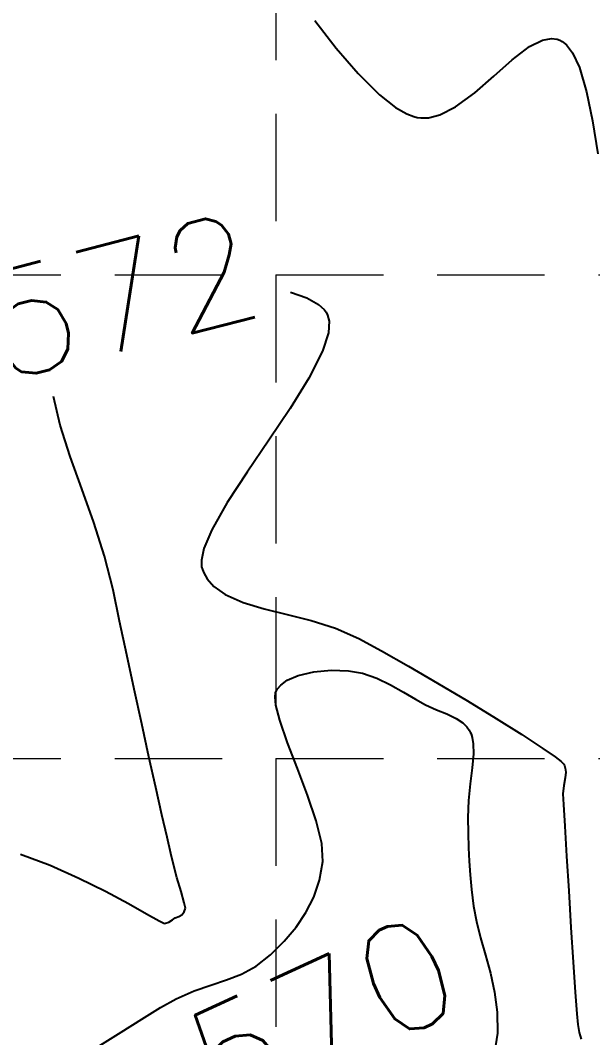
# Model space of a CAD drawing. Header units: inches. Extents: x 2547543 to 2548696, y 7125653 to 7126375.
# Drawn here: x 2548452.07 to 2548473.37, y 7125913.98 to 7125951.86 of the extents above; entities that cross this region are included whole.
import ezdxf

# ---------------------------------------------------------------- set-up
doc = ezdxf.new("R2010")
doc.units = ezdxf.units.IN
doc.header["$MEASUREMENT"] = 0
doc.linetypes.add('HIDDEN', pattern=[0.375, 0.25, -0.125])
for name, color, linetype in [('CONT-MJR', 6, 'Continuous'), ('CONT-MNR', 14, 'Continuous'), ('GRID', 254, 'HIDDEN')]:
    doc.layers.add(name, color=color, linetype=linetype)
doc.styles.add('L80', font='simplex', dxfattribs={"height": 3.2})

msp = doc.modelspace()

# ---------------------------------------------------------------- linework, layer by layer
at = {"layer": 'CONT-MNR', "color": 35}
for points, elevation in [([(2548463.028287844, 7125951.855477028), (2548463.829164425, 7125950.818848064)], 573), ([(2548471.841709761, 7125951.184017796), (2548472.052614303, 7125951.156653468)], 573), ([(2548472.052614303, 7125951.156653468), (2548472.153719828, 7125951.119690936)], 573), ([(2548472.153719828, 7125951.119690936), (2548472.240507235, 7125951.072763293)], 573), ([(2548472.403928618, 7125950.939237921), (2548472.625418748, 7125950.645910149)], 573), ([(2548469.692338128, 7125949.777286643), (2548470.376288547, 7125950.382788439)], 573), ([(2548468.264769891, 7125948.630562572), (2548468.984190654, 7125949.1596513)], 573), ([(2548466.843803557, 7125948.24074561), (2548466.982656486, 7125948.222711409)], 573), ([(2548466.982656486, 7125948.222711409), (2548467.263248545, 7125948.230291694)], 573), ([(2548462.120709815, 7125941.729655754), (2548462.728966351, 7125941.525866707)], 572), ([(2548462.728966351, 7125941.525866707), (2548463.162543503, 7125941.278815236)], 572), ([(2548463.162543503, 7125941.278815236), (2548463.37355042, 7125941.087876445)], 572), ([(2548463.37355042, 7125941.087876445), (2548463.453304881, 7125940.984535065)], 572), ([(2548463.568204601, 7125940.649276079), (2548463.542977162, 7125940.223842677)], 572), ([(2548463.542977162, 7125940.223842677), (2548463.323246661, 7125939.537404465)], 572), ([(2548463.323246661, 7125939.537404465), (2548462.810990103, 7125938.528445183)], 572), ([(2548454.362201685, 7125934.407391837), (2548453.930519088, 7125935.620753571)], 572), ([(2548459.773051795, 7125933.907334306), (2548459.193325824, 7125932.888028033)], 572), ([(2548458.818805268, 7125931.512823919), (2548458.84736548, 7125931.407787056)], 572), ([(2548458.897618879, 7125931.286962375), (2548459.023412343, 7125931.065724298)], 572), ([(2548459.271008195, 7125930.780152328), (2548459.699022396, 7125930.472508045)], 572), ([(2548461.144487692, 7125929.943561254), (2548462.000085814, 7125929.732648522)], 572), ([(2548462.000085814, 7125929.732648522), (2548462.896360832, 7125929.504742139)], 572), ([(2548456.029225719, 7125928.235949565), (2548455.763861084, 7125929.485599464)], 572), ([(2548462.896360832, 7125929.504742139), (2548463.797387678, 7125929.220316539)], 572), ([(2548465.514521355, 7125928.380109613), (2548466.515171961, 7125927.812568735)], 572), ([(2548464.281102696, 7125927.640183698), (2548464.80996403, 7125927.545903345)], 571), ([(2548465.853448206, 7125927.113777813), (2548466.337885793, 7125926.844558374)], 571), ([(2548456.587583767, 7125925.664759793), (2548456.307172955, 7125926.947970565)], 572), ([(2548461.549821279, 7125926.666698347), (2548461.569918735, 7125926.820176135)], 571), ([(2548461.583310723, 7125926.352720595), (2548461.549821279, 7125926.666698347)], 571), ([(2548461.594150506, 7125926.878412807), (2548461.644937892, 7125926.958657634)], 571), ([(2548461.726366974, 7125925.802229689), (2548461.583310723, 7125926.352720595)], 571), ([(2548467.156688833, 7125926.371370495), (2548467.563161382, 7125926.183606058)], 571), ([(2548468.713894773, 7125926.512961449), (2548469.780621976, 7125925.86033878)], 572), ([(2548468.778762006, 7125925.42019472), (2548468.818838261, 7125925.351485837)], 571), ([(2548470.738029708, 7125925.258799253), (2548471.520445467, 7125924.748064738)], 572), ([(2548468.930391659, 7125924.915271372), (2548468.932766008, 7125924.546622231)], 571), ([(2548471.520445467, 7125924.748064738), (2548471.976251934, 7125924.431549829)], 572), ([(2548468.932766008, 7125924.546622231), (2548468.885044617, 7125924.017392766)], 571), ([(2548471.976251934, 7125924.431549829), (2548472.196800574, 7125924.261219275)], 572), ([(2548472.196800574, 7125924.261219275), (2548472.27818744, 7125924.184363446)], 572), ([(2548472.27818744, 7125924.184363446), (2548472.297611063, 7125924.157898219)], 572), ([(2548472.321837826, 7125924.107731326), (2548472.354110327, 7125924.00742533)], 572), ([(2548472.354110327, 7125924.00742533), (2548472.369150879, 7125923.855664096)], 572), ([(2548472.346753846, 7125923.64704415), (2548472.29303872, 7125923.367959538)], 572), ([(2548468.748590081, 7125922.811735166), (2548468.727200449, 7125922.177865692)], 571), ([(2548472.331847772, 7125921.846500173), (2548472.399289839, 7125920.731649287)], 572), ([(2548468.739034543, 7125921.584257178), (2548468.755008953, 7125921.0497311)], 571), ([(2548463.331420196, 7125920.539479682), (2548463.291904735, 7125921.203151688)], 571), ([(2548453.183806337, 7125920.393765043), (2548454.253516025, 7125919.919581959)], 572), ([(2548457.899394638, 7125919.941236617), (2548457.755118318, 7125920.479078231)], 572), ([(2548454.253516025, 7125919.919581959), (2548455.237661236, 7125919.429389149)], 572), ([(2548462.988943888, 7125919.212402213), (2548463.200809436, 7125919.844419752)], 571), ([(2548458.173087732, 7125918.996147798), (2548458.052895648, 7125919.413047699)], 572), ([(2548472.479715595, 7125919.437122242), (2548472.565641796, 7125918.082746906)], 572), ([(2548462.698787874, 7125918.630912634), (2548462.988943888, 7125919.212402213)], 571), ([(2548456.092100596, 7125918.968997155), (2548456.772692727, 7125918.584216522)], 572), ([(2548458.082033363, 7125918.550031274), (2548458.168834969, 7125918.660634354)], 572), ([(2548458.168834969, 7125918.660634354), (2548458.21743727, 7125918.792173235)], 572), ([(2548458.21743727, 7125918.792173235), (2548458.173087732, 7125918.996147798)], 572), ([(2548456.772692727, 7125918.584216522), (2548457.235296256, 7125918.32085779)], 572), ([(2548457.235296256, 7125918.32085779), (2548457.435769807, 7125918.224731504)], 572), ([(2548457.435769807, 7125918.224731504), (2548457.595174475, 7125918.274411015)], 572), ([(2548457.595174475, 7125918.274411015), (2548457.734306324, 7125918.365432462)], 572), ([(2548457.836795063, 7125918.435611273), (2548457.965956164, 7125918.486108601)], 572), ([(2548457.965956164, 7125918.486108601), (2548458.082033363, 7125918.550031274)], 572), ([(2548461.895461725, 7125917.56945961), (2548462.333305711, 7125918.087436575)], 571), ([(2548472.565641796, 7125918.082746906), (2548472.649585199, 7125916.788351152)], 572), ([(2548469.201368468, 7125917.693283705), (2548469.384378303, 7125917.05324499)], 571), ([(2548460.848385209, 7125916.6416194), (2548461.388220232, 7125917.0644673)], 571), ([(2548469.384378303, 7125917.05324499), (2548469.565953672, 7125916.379215852)], 571), ([(2548472.649585199, 7125916.788351152), (2548472.72406256, 7125915.673762852)], 572), ([(2548459.744022685, 7125916.124897313), (2548460.303807712, 7125916.345092475)], 571), ([(2548457.868771872, 7125915.422410248), (2548458.536969821, 7125915.713545415)], 571), ([(2548469.834684112, 7125914.139577584), (2548469.722181681, 7125913.4374256)], 571)]:
    msp.add_lwpolyline(points, dxfattribs=dict(at, elevation=elevation))
at = {"layer": 'CONT-MNR', "color": 35, "extrusion": (0.6059385776105263, -0.795511433081469, 0), "elevation": -4124558.486188631}
msp.add_lwpolyline([(6345225.560276987, 573.0000000000009), (6345226.373376047, 573.0000000000009)], dxfattribs=at)
at = {"layer": 'CONT-MNR', "color": 35, "extrusion": (0.4534764079249718, -0.8912682802924519, 0), "elevation": -5195462.496969961}
msp.add_lwpolyline([(5502821.99221056, 573), (5502822.533071185, 573)], dxfattribs=at)
at = {"layer": 'CONT-MNR', "color": 35, "extrusion": (0.1847752652777342, -0.9827808002507696, 0), "elevation": -6532353.446572174}
msp.add_lwpolyline([(3821288.373958974, 573.0000000000009), (3821288.716395146, 573.0000000000009)], dxfattribs=at)
at = {"layer": 'CONT-MNR', "color": 35, "extrusion": (-0.6327181189896622, -0.7743821936887391, 0), "elevation": -7130674.18615617}
msp.add_lwpolyline([(-2535226.834612308, 573), (-2535226.623577777, 573)], dxfattribs=at)
at = {"layer": 'CONT-MNR', "color": 35, "extrusion": (0.7582499660970269, 0.6519639475568091, 0), "elevation": 6578235.638015286}
msp.add_lwpolyline([(3741745.428532846, 573.0000000000009), (3741744.182560837, 573.0000000000009)], dxfattribs=at)
at = {"layer": 'CONT-MNR', "color": 35, "extrusion": (0.9058537413362693, 0.4235906034216099, 0), "elevation": 5327029.19648233}
msp.add_lwpolyline([(5375559.995970732, 573.0000000000009), (5375559.391459853, 573.0000000000009)], dxfattribs=at)
at = {"layer": 'CONT-MNR', "color": 35, "extrusion": (0.9585029567340497, 0.2850825879145977, 0), "elevation": 4474203.087435821}
msp.add_lwpolyline([(6103718.994487469, 573), (6103718.056363633, 573)], dxfattribs=at)
at = {"layer": 'CONT-MNR', "color": 35, "extrusion": (-0.7046318721011476, -0.7095730581266682, 0), "elevation": -6852111.455534238}
msp.add_lwpolyline([(-3212849.551086802, 573), (-3212848.4328903, 573)], dxfattribs=at)
at = {"layer": 'CONT-MNR', "color": 35, "extrusion": (0.6573020760542647, -0.7536272160788474, 0), "elevation": -3695195.273038993}
msp.add_lwpolyline([(6604496.762314834, 573.0000000000009), (6604497.701967037, 573.0000000000009)], dxfattribs=at)
at = {"layer": 'CONT-MNR', "color": 35, "extrusion": (0.6192072935327246, 0.7852275642359215, 0), "elevation": 7173520.028432792}
msp.add_lwpolyline([(2411314.3414874, 573), (2411313.57640032, 573)], dxfattribs=at)
at = {"layer": 'CONT-MNR', "color": 35, "extrusion": (0.9797957319285744, 0.200000809234736, 0), "elevation": 3922178.720641968}
msp.add_lwpolyline([(6472277.919136587, 573), (6472276.806633767, 573)], dxfattribs=at)
at = {"layer": 'CONT-MNR', "color": 35, "extrusion": (-0.4989646311707052, -0.8666223496083414, 0), "elevation": -7447100.745243966}
msp.add_lwpolyline([(-1347038.697382414, 573.0000000000009), (-1347038.212100206, 573.0000000000009)], dxfattribs=at)
at = {"layer": 'CONT-MNR', "color": 35, "extrusion": (-0.4526346656275268, 0.8916960577866524, 0), "elevation": 5200655.22097636}
msp.add_lwpolyline([(-5497909.835959973, 573.0000000000005), (-5497910.480763325, 573.0000000000005)], dxfattribs=at)
at = {"layer": 'CONT-MNR', "color": 35, "extrusion": (-0.3552564518924648, -0.9347688769898027, 0), "elevation": -7566473.906597906}
msp.add_lwpolyline([(-149312.007033343, 573), (-149311.7262843633, 573)], dxfattribs=at)
at = {"layer": 'CONT-MNR', "color": 35, "extrusion": (-0.2317341805962875, -0.9727791473625281, 0), "elevation": -7522540.729607644}
msp.add_lwpolyline([(827769.4982463783, 573), (827769.6268561571, 573)], dxfattribs=at)
at = {"layer": 'CONT-MNR', "color": 35, "extrusion": (0.2463239017814213, -0.9691875646185194, 0), "elevation": -6278632.011068453}
msp.add_lwpolyline([(4225234.152355745, 573), (4225234.592469458, 573)], dxfattribs=at)
at = {"layer": 'CONT-MNR', "color": 35, "extrusion": (0.9880207457686199, 0.1543211130429671, 0), "elevation": 3617628.804691332}
msp.add_lwpolyline([(6647301.31781414, 573), (6647300.073176907, 573)], dxfattribs=at)
at = {"layer": 'CONT-MNR', "color": 35, "extrusion": (0.8781595201635489, 0.4783679098205956, 0), "elevation": 5646778.93758551}
msp.add_lwpolyline([(5038609.780281447, 572), (5038609.66528999, 572)], dxfattribs=at)
at = {"layer": 'CONT-MNR', "color": 35, "extrusion": (0.9688425284589672, 0.2476775222930725, 0), "elevation": 4233995.211125095}
msp.add_lwpolyline([(6272717.4558785, 572.0000000000009), (6272717.214066091, 572.0000000000009)], dxfattribs=at)
at = {"layer": 'CONT-MNR', "color": 35, "extrusion": (0.8500044806318937, -0.5267754577670686, 0), "elevation": -1587564.722276364}
msp.add_lwpolyline([(7399547.341747512, 572), (7399546.01946668, 572)], dxfattribs=at)
at = {"layer": 'CONT-MNR', "color": 35, "extrusion": (0.9718737284599632, 0.235502560345593, 0), "elevation": 4154951.41836085}
msp.add_lwpolyline([(6325343.408753269, 572), (6325344.50453369, 572)], dxfattribs=at)
at = {"layer": 'CONT-MNR', "color": 35, "extrusion": (0.8297366922667562, -0.5581550156598276, 0), "elevation": -1862825.178393208}
msp.add_lwpolyline([(7335088.642706774, 572), (7335087.217589602, 572)], dxfattribs=at)
at = {"layer": 'CONT-MNR', "color": 35, "extrusion": (0.9521888087951458, 0.3055101837996266, 0), "elevation": 4603655.21361101}
msp.add_lwpolyline([(6006657.521558476, 572.0000000000009), (6006658.738582497, 572.0000000000009)], dxfattribs=at)
at = {"layer": 'CONT-MNR', "color": 35, "extrusion": (0.8258090750380824, -0.5639497952697092, 0), "elevation": -1914127.788897085}
msp.add_lwpolyline([(7321867.039401498, 572.0000000000009), (7321865.605000444, 572.0000000000009)], dxfattribs=at)
at = {"layer": 'CONT-MNR', "color": 35, "extrusion": (0.8376205851562007, -0.546252464820603, 0), "elevation": -1757916.594679392}
msp.add_lwpolyline([(7360932.711013419, 572.0000000000009), (7360931.361771474, 572.0000000000009)], dxfattribs=at)
at = {"layer": 'CONT-MNR', "color": 35, "extrusion": (0.9424964472664108, 0.334216167906632, 0), "elevation": 4783511.672788195}
msp.add_lwpolyline([(5864431.888827529, 572.0000000000009), (5864433.211400297, 572.0000000000009)], dxfattribs=at)
at = {"layer": 'CONT-MNR', "color": 35, "extrusion": (0.9523843172119987, 0.3049001678068332, 0), "elevation": 4599806.60519932}
msp.add_lwpolyline([(6009601.36923544, 572), (6009602.690458226, 572)], dxfattribs=at)
at = {"layer": 'CONT-MNR', "color": 35, "extrusion": (0.9219325567116131, -0.3873504367819771, 0), "elevation": -410725.7168786223}
msp.add_lwpolyline([(7556776.308070856, 572.0000000000009), (7556775.551295606, 572.0000000000009)], dxfattribs=at)
at = {"layer": 'CONT-MNR', "color": 35, "extrusion": (0.9697858759267648, 0.243957690702625, 0), "elevation": 4209881.756299164}
msp.add_lwpolyline([(6288911.577101221, 572), (6288912.864743097, 572)], dxfattribs=at)
at = {"layer": 'CONT-MNR', "color": 35, "extrusion": (0.9785909969259634, -0.2058146271173383, 0), "elevation": 1027277.859143729}
msp.add_lwpolyline([(7497883.204430273, 572.0000000000005), (7497882.759285316, 572.0000000000005)], dxfattribs=at)
at = {"layer": 'CONT-MNR', "color": 35, "extrusion": (0.9991062199377919, 0.04227009914368091, 0), "elevation": 2847394.88866181}
msp.add_lwpolyline([(7011839.132488534, 572), (7011838.890378609, 572)], dxfattribs=at)
at = {"layer": 'CONT-MNR', "color": 35, "extrusion": (0.9233215037289955, 0.3840278645510335, 0), "elevation": 5089603.076610563}
msp.add_lwpolyline([(5600846.493857672, 572.0000000000009), (5600846.36299894, 572.0000000000009)], dxfattribs=at)
at = {"layer": 'CONT-MNR', "color": 35, "extrusion": (0.755557933052198, 0.6550818344313102, 0), "elevation": 6593576.426763389}
msp.add_lwpolyline([(3714604.535061114, 572.0000000000009), (3714604.157099402, 572.0000000000009)], dxfattribs=at)
at = {"layer": 'CONT-MNR', "color": 35, "extrusion": (0.9791002156118106, 0.2033783857466322, 0), "elevation": 3944453.623599099}
msp.add_lwpolyline([(6458698.276384227, 572.0000000000005), (6458699.469544489, 572.0000000000005)], dxfattribs=at)
at = {"layer": 'CONT-MNR', "color": 35, "extrusion": (-0.4053292306267698, -0.9141707798871669, 0), "elevation": -7547282.626562485}
msp.add_lwpolyline([(-558620.5253552217, 572.0000000000009), (-558619.7963129594, 572.0000000000009)], dxfattribs=at)
at = {"layer": 'CONT-MNR', "color": 35, "extrusion": (-0.2870611022220215, -0.9579122734316948, 0), "elevation": -7557579.81765838}
msp.add_lwpolyline([(395624.091490079, 572), (395624.9047129424, 572)], dxfattribs=at)
at = {"layer": 'CONT-MNR', "color": 35, "extrusion": (-0.4007387659924784, -0.916192360495778, 0), "elevation": -7549990.150429294}
msp.add_lwpolyline([(-520753.0201327419, 572), (-520752.0707102804, 572)], dxfattribs=at)
at = {"layer": 'CONT-MNR', "color": 35, "extrusion": (-0.4769191853742895, -0.8789471489355455, 0), "elevation": -7478726.530356231}
msp.add_lwpolyline([(-1158526.423899882, 572.0000000000005), (-1158525.459928304, 572.0000000000005)], dxfattribs=at)
at = {"layer": 'CONT-MNR', "color": 35, "extrusion": (0.9774979130267849, 0.2109450877083424, 0), "elevation": 3994290.006744403}
msp.add_lwpolyline([(6427994.380785078, 572.0000000000009), (6427995.698413467, 572.0000000000009)], dxfattribs=at)
at = {"layer": 'CONT-MNR', "color": 35, "extrusion": (-0.5043169019561519, -0.8635186520286341, 0), "elevation": -7438606.316833224}
msp.add_lwpolyline([(-1393077.46807644, 572), (-1393076.207711494, 572)], dxfattribs=at)
at = {"layer": 'CONT-MNR', "color": 35, "extrusion": (0.4123859356790031, -0.9110092425733962, 0), "elevation": -5440835.729230006}
msp.add_lwpolyline([(5260304.635416308, 571), (5260305.07226784, 571)], dxfattribs=at)
at = {"layer": 'CONT-MNR', "color": 35, "extrusion": (0.2261106347317163, -0.9741016275837036, 0), "elevation": -6365143.090186956}
msp.add_lwpolyline([(4093709.360376942, 571), (4093709.964469592, 571)], dxfattribs=at)
at = {"layer": 'CONT-MNR', "color": 35, "extrusion": (0.08207648244536718, -0.9966260336903685, 0), "elevation": -6892716.084503671}
msp.add_lwpolyline([(3124735.638446374, 571.0000000000009), (3124736.282500203, 571.0000000000009)], dxfattribs=at)
at = {"layer": 'CONT-MNR', "color": 35, "extrusion": (-0.0234407699181752, -0.9997252274028315, 0), "elevation": -7183707.595396788}
msp.add_lwpolyline([(2380726.158252405, 571), (2380726.802686275, 571)], dxfattribs=at)
at = {"layer": 'CONT-MNR', "color": 35, "extrusion": (-0.3330559292886222, -0.9429070728156048, 0), "elevation": -7567868.798945731}
msp.add_lwpolyline([(29633.07329252968, 571), (29633.63447831525, 571)], dxfattribs=at)
at = {"layer": 'CONT-MNR', "color": 35, "extrusion": (0.4303575034859907, 0.9026585285662047, 0), "elevation": 7529030.28560197}
msp.add_lwpolyline([(766302.3351374338, 571.0000000000009), (766301.7653337773, 571.0000000000009)], dxfattribs=at)
at = {"layer": 'CONT-MNR', "color": 35, "extrusion": (0.7587023208000931, -0.6514374785139037, 0), "elevation": -2708572.125537777}
msp.add_lwpolyline([(7066620.749453235, 571), (7066620.940927504, 571)], dxfattribs=at)
at = {"layer": 'CONT-MNR', "color": 35, "extrusion": (-0.6055347743485028, 0.7958188468833269, 0), "elevation": 4127764.868190143}
msp.add_lwpolyline([(-6343110.567768038, 571.0000000000005), (-6343110.867924614, 571.0000000000005)], dxfattribs=at)
at = {"layer": 'CONT-MNR', "color": 35, "extrusion": (-0.5132217860192577, -0.858256021450012, 0), "elevation": -7423799.003118729}
msp.add_lwpolyline([(-1469943.406603244, 572.0000000000009), (-1469942.112846901, 572.0000000000009)], dxfattribs=at)
at = {"layer": 'CONT-MNR', "color": 35, "extrusion": (0.9232654221695166, -0.3841626741709094, 0), "elevation": -384608.6559512587}
msp.add_lwpolyline([(7558145.645700776, 571), (7558145.708777623, 571)], dxfattribs=at)
at = {"layer": 'CONT-MNR', "color": 35, "extrusion": (-0.5076172297596259, -0.8615826994845958, 0), "elevation": -7433220.709637597}
msp.add_lwpolyline([(-1421528.737363211, 571), (-1421528.227319987, 571)], dxfattribs=at)
at = {"layer": 'CONT-MNR', "color": 35, "extrusion": (0.4918155541051569, 0.8706994089467602, 0), "elevation": 7457915.666536137}
msp.add_lwpolyline([(1285693.015493063, 571.0000000000009), (1285692.579798932, 571.0000000000009)], dxfattribs=at)
at = {"layer": 'CONT-MNR', "color": 35, "extrusion": (-0.3774080632288725, -0.9260470580968504, 0), "elevation": -7560755.185758049}
msp.add_lwpolyline([(-329381.1101458254, 571), (-329380.695846261, 571)], dxfattribs=at)
at = {"layer": 'CONT-MNR', "color": 35, "extrusion": (-0.4286579437718802, -0.9034668600680733, 0), "elevation": -7530459.042766741}
msp.add_lwpolyline([(-752128.464410169, 571), (-752128.0807330497, 571)], dxfattribs=at)
at = {"layer": 'CONT-MNR', "color": 35, "extrusion": (-0.562327968889436, -0.8269142974968334, 0), "elevation": -7325604.978076612}
msp.add_lwpolyline([(-1899742.548292725, 571), (-1899742.256717905, 571)], dxfattribs=at)
at = {"layer": 'CONT-MNR', "color": 35, "extrusion": (-0.5320069528091104, -0.8467399849793117, 0), "elevation": -7389609.998261747}
msp.add_lwpolyline([(-1633150.839138391, 572), (-1633149.708439772, 572)], dxfattribs=at)
at = {"layer": 'CONT-MNR', "color": 35, "extrusion": (0.9764817307009953, 0.2156001614266297, 0), "elevation": 4024872.022896526}
msp.add_lwpolyline([(6408887.309201329, 572.0000000000005), (6408888.574299465, 572.0000000000005)], dxfattribs=at)
at = {"layer": 'CONT-MNR', "color": 35, "extrusion": (0.945014087814538, 0.3270296222547076, 0), "elevation": 4738721.056991197}
msp.add_lwpolyline([(5900676.899289037, 571), (5900677.7961238, 571)], dxfattribs=at)
at = {"layer": 'CONT-MNR', "color": 35, "extrusion": (0.7075672170126532, 0.7066460453501235, 0), "elevation": 6838720.003178823}
msp.add_lwpolyline([(3241206.203699837, 571), (3241205.984443056, 571)], dxfattribs=at)
at = {"layer": 'CONT-MNR', "color": 35, "extrusion": (0.8104553028317403, 0.585800479781224, 0), "elevation": 6239790.565884085}
msp.add_lwpolyline([(4282349.963439658, 571), (4282349.811074055, 571)], dxfattribs=at)
at = {"layer": 'CONT-MNR', "color": 35, "extrusion": (0.9015349236512511, 0.4327063455013492, 0), "elevation": 5380966.759175802}
msp.add_lwpolyline([(5321531.938472655, 571), (5321531.870038576, 571)], dxfattribs=at)
at = {"layer": 'CONT-MNR', "color": 35, "extrusion": (0.9497405379328447, 0.313038193527612, 0), "elevation": 4651070.954960745}
msp.add_lwpolyline([(5970012.033414315, 571.0000000000005), (5970011.889048396, 571.0000000000005)], dxfattribs=at)
at = {"layer": 'CONT-MNR', "color": 35, "extrusion": (0.988230458141562, 0.1529724210481041, 0), "elevation": 3608544.605136556}
msp.add_lwpolyline([(6652210.821689167, 571.0000000000005), (6652210.581453115, 571.0000000000005)], dxfattribs=at)
at = {"layer": 'CONT-MNR', "color": 35, "extrusion": (0.9346666404774284, 0.3555253453393131, 0), "elevation": 4915409.364683205}
msp.add_lwpolyline([(5754320.474637189, 571.0000000000009), (5754321.498088176, 571.0000000000009)], dxfattribs=at)
at = {"layer": 'CONT-MNR', "color": 35, "extrusion": (0.9760652238821306, 0.2174779959626404, 0), "elevation": 4037191.880231168}
msp.add_lwpolyline([(6401132.560335349, 572), (6401133.732779884, 572)], dxfattribs=at)
at = {"layer": 'CONT-MNR', "color": 35, "extrusion": (0.9358646787848216, 0.3523596216977518, 0), "elevation": 4895903.814174786}
msp.add_lwpolyline([(5770924.271414591, 571), (5770925.332179654, 571)], dxfattribs=at)
at = {"layer": 'CONT-MNR', "color": 35, "extrusion": (0.9923938047756912, -0.1231037620985947, 0), "elevation": 1651856.678212109}
msp.add_lwpolyline([(7385448.955503089, 571), (7385448.365627582, 571)], dxfattribs=at)
at = {"layer": 'CONT-MNR', "color": 35, "extrusion": (0.9004935631934018, 0.4348693397415493, 0), "elevation": 5393728.833569019}
msp.add_lwpolyline([(5308596.370579957, 572.0000000000009), (5308596.314869517, 572.0000000000009)], dxfattribs=at)
at = {"layer": 'CONT-MNR', "color": 35, "extrusion": (0.9942864657493106, -0.1067446674440695, 0), "elevation": 1773257.212778175}
msp.add_lwpolyline([(7357245.481182365, 572.0000000000005), (7357245.271363612, 572.0000000000005)], dxfattribs=at)
at = {"layer": 'CONT-MNR', "color": 35, "extrusion": (0.9756583515163215, 0.2192961037420732, 0), "elevation": 4049110.680015654}
msp.add_lwpolyline([(6393598.813834278, 572), (6393599.849362883, 572)], dxfattribs=at)
at = {"layer": 'CONT-MNR', "color": 35, "extrusion": (0.9947453503112431, -0.1023801154236619, 0), "elevation": 1805524.638107944}
msp.add_lwpolyline([(7349391.731829938, 571.0000000000009), (7349391.108284624, 571.0000000000009)], dxfattribs=at)
at = {"layer": 'CONT-MNR', "color": 35, "extrusion": (0.9961776595882185, -0.0873502749700299, 0), "elevation": 1916279.798798107}
msp.add_lwpolyline([(7321295.418649366, 572.0000000000009), (7321295.10736196, 572.0000000000009)], dxfattribs=at)
at = {"layer": 'CONT-MNR', "color": 35, "extrusion": (0.9473786686665252, 0.3201150701789002, 0), "elevation": 4695474.597109472}
msp.add_lwpolyline([(5935145.106407051, 571), (5935146.115467831, 571)], dxfattribs=at)
at = {"layer": 'CONT-MNR', "color": 35, "extrusion": (0.998848024352406, 0.04798566710274516, 0), "elevation": 2887478.659513196}
msp.add_lwpolyline([(6995424.026263149, 572.0000000000009), (6995423.629791473, 572.0000000000009)], dxfattribs=at)
at = {"layer": 'CONT-MNR', "color": 35, "extrusion": (0.998344452138753, 0.05751830042493725, 0), "elevation": 2954124.127500956}
msp.add_lwpolyline([(6967541.561318866, 572.0000000000009), (6967540.744619928, 572.0000000000009)], dxfattribs=at)
at = {"layer": 'CONT-MNR', "color": 35, "extrusion": (0.9752038163077925, 0.2213086456935592, 0), "elevation": 4062293.533946977}
msp.add_lwpolyline([(6385230.099604817, 572), (6385230.953954012, 572)], dxfattribs=at)
at = {"layer": 'CONT-MNR', "color": 35, "extrusion": (0.9998013400224518, 0.01993189627982645, 0), "elevation": 2689995.590207655}
msp.add_lwpolyline([(7073710.727982886, 571), (7073710.134256423, 571)], dxfattribs=at)
at = {"layer": 'CONT-MNR', "color": 35, "extrusion": (0.9701349009144973, 0.2425660199360548, 0), "elevation": 4200859.527802682}
msp.add_lwpolyline([(6294934.26267361, 571), (6294935.135001579, 571)], dxfattribs=at)
at = {"layer": 'CONT-MNR', "color": 35, "extrusion": (0.9745641913110893, 0.2241085384677766, 0), "elevation": 4080615.292760631}
msp.add_lwpolyline([(6373536.145391988, 572.0000000000009), (6373536.774298468, 572.0000000000009)], dxfattribs=at)
at = {"layer": 'CONT-MNR', "color": 35, "extrusion": (0.9988803226140212, 0.04730857316078316, 0), "elevation": 2882732.449494265}
msp.add_lwpolyline([(6997377.896533134, 571.0000000000009), (6997377.389240592, 571.0000000000009)], dxfattribs=at)
at = {"layer": 'CONT-MNR', "color": 35, "extrusion": (-0.3479317146928037, -0.937519878141752, 0), "elevation": -7567379.705266503}
msp.add_lwpolyline([(-90109.3682181919, 572), (-90108.18303501327, 572)], dxfattribs=at)
at = {"layer": 'CONT-MNR', "color": 35, "extrusion": (0.9731409432816159, 0.2302101312040085, 0), "elevation": 4120467.672167121}
msp.add_lwpolyline([(6347844.182586314, 572), (6347844.54179178, 572)], dxfattribs=at)
at = {"layer": 'CONT-MNR', "color": 35, "extrusion": (0.9827985974082812, -0.1846805808208197, 0), "elevation": 1188607.043552089}
msp.add_lwpolyline([(7473995.692465544, 571.0000000000009), (7473996.399690737, 571.0000000000009)], dxfattribs=at)
at = {"layer": 'CONT-MNR', "color": 35, "extrusion": (0.9975324126591923, 0.0702074475702611, 0), "elevation": 3042472.902623696}
msp.add_lwpolyline([(6929415.22349637, 571.0000000000009), (6929414.712030383, 571.0000000000009)], dxfattribs=at)
at = {"layer": 'CONT-MNR', "color": 35, "extrusion": (0.9980756545191227, 0.06200796607069671, 0), "elevation": 2985432.108895709}
msp.add_lwpolyline([(6954182.408224977, 572.0000000000005), (6954181.111202012, 572.0000000000005)], dxfattribs=at)
at = {"layer": 'CONT-MNR', "color": 35, "extrusion": (0.9602703296159372, 0.2790714855718863, 0), "elevation": 4435849.571131259}
msp.add_lwpolyline([(6131607.008844694, 572), (6131607.558886595, 572)], dxfattribs=at)
at = {"layer": 'CONT-MNR', "color": 35, "extrusion": (0.995529654740702, 0.09444949196188755, 0), "elevation": 3210115.806290978}
msp.add_lwpolyline([(6853363.125116266, 571.0000000000005), (6853362.577704992, 571.0000000000005)], dxfattribs=at)
at = {"layer": 'CONT-MNR', "color": 35, "extrusion": (-0.4743468199542135, -0.8803380568845841, 0), "elevation": -7482069.701764818}
msp.add_lwpolyline([(-1136655.088600653, 572.0000000000009), (-1136654.118019689, 572.0000000000009)], dxfattribs=at)
at = {"layer": 'CONT-MNR', "color": 35, "extrusion": (0.9932449179784243, 0.1160367739556438, 0), "elevation": 3358122.459232666}
msp.add_lwpolyline([(6782067.211410069, 571.0000000000005), (6782066.596249294, 571.0000000000005)], dxfattribs=at)
at = {"layer": 'CONT-MNR', "color": 35, "extrusion": (0.9835955416893444, 0.1803879440784366, 0), "elevation": 3792092.541413175}
msp.add_lwpolyline([(6549308.965419319, 571.0000000000005), (6549308.379670058, 571.0000000000005)], dxfattribs=at)
at = {"layer": 'CONT-MNR', "color": 35, "extrusion": (-0.5649851321790182, 0.8251010849687795, 0), "elevation": 4439762.244847574}
msp.add_lwpolyline([(-6128773.171163978, 572), (-6128773.295377531, 572)], dxfattribs=at)
at = {"layer": 'CONT-MNR', "color": 35, "extrusion": (0.8298133229178281, -0.5580410819178752, 0), "elevation": -1861807.042039929}
msp.add_lwpolyline([(7335328.444680873, 571.0000000000009), (7335329.099618606, 571.0000000000009)], dxfattribs=at)
at = {"layer": 'CONT-MNR', "color": 35, "extrusion": (0.9679081996054056, 0.2513040332677181, 0), "elevation": 4257456.09350237}
msp.add_lwpolyline([(6256794.203628356, 571.0000000000009), (6256793.57608008, 571.0000000000009)], dxfattribs=at)
at = {"layer": 'CONT-MNR', "color": 35, "extrusion": (0.7055338487997309, -0.708676222401908, 0), "elevation": -3251942.214647455}
msp.add_lwpolyline([(6833609.682262329, 571.0000000000009), (6833610.398021483, 571.0000000000009)], dxfattribs=at)
at = {"layer": 'CONT-MNR', "color": 35, "extrusion": (0.478211471219163, -0.878244720333919, 0), "elevation": -5039595.456391124}
msp.add_lwpolyline([(5645866.745971052, 571.0000000000005), (5645867.36604594, 571.0000000000005)], dxfattribs=at)
at = {"layer": 'CONT-MNR', "color": 35, "extrusion": (0.9774077694632871, 0.2113623717524052, 0), "elevation": 3997044.540824225}
msp.add_lwpolyline([(6426275.461792478, 571.0000000000009), (6426274.73601516, 571.0000000000009)], dxfattribs=at)
at = {"layer": 'CONT-MNR', "color": 35, "extrusion": (0.3143301043148255, -0.9493137445130724, 0), "elevation": -5963672.502431565}
msp.add_lwpolyline([(4659177.204499999, 571), (4659177.821216671, 571)], dxfattribs=at)
at = {"layer": 'CONT-MNR', "color": 35, "extrusion": (0.3302705351796263, -0.9438863139129434, 0), "elevation": -5884373.551224593}
msp.add_lwpolyline([(4758935.130977969, 571.0000000000005), (4758935.789526825, 571.0000000000005)], dxfattribs=at)
at = {"layer": 'CONT-MNR', "color": 35, "extrusion": (0.9913992601193305, 0.1308721018202277, 0), "elevation": 3459134.555310809}
msp.add_lwpolyline([(6731103.934150335, 571), (6731103.18158524, 571)], dxfattribs=at)
at = {"layer": 'CONT-MNR', "color": 35, "extrusion": (0.9975177517745387, 0.07041544500086427, 0), "elevation": 3043921.305372264}
msp.add_lwpolyline([(6928775.541289438, 572), (6928774.724308514, 572)], dxfattribs=at)
at = {"layer": 'CONT-MNR', "color": 35, "extrusion": (0.4852985266157791, -0.8743485232243227, 0), "elevation": -4993770.777348448}
msp.add_lwpolyline([(5686435.959982814, 571), (5686436.629344441, 571)], dxfattribs=at)
at = {"layer": 'CONT-MNR', "color": 35, "extrusion": (-0.5268447004834326, 0.8499615647619146, 0), "elevation": 4714112.732462098}
msp.add_lwpolyline([(-5920340.532864505, 571.0000000000009), (-5920341.345676258, 571.0000000000009)], dxfattribs=at)
at = {"layer": 'CONT-MNR', "color": 35, "extrusion": (0.9997695275851344, 0.02146838867259099, 0), "elevation": 2700864.377083065}
msp.add_lwpolyline([(7069561.056352506, 571.0000000000009), (7069560.27200634, 571.0000000000009)], dxfattribs=at)
at = {"layer": 'CONT-MNR', "color": 35, "extrusion": (0.9965169079404588, 0.08339095987448139, 0), "elevation": 3133833.096341106}
msp.add_lwpolyline([(6888575.049877359, 572.0000000000009), (6888574.653005239, 572.0000000000009)], dxfattribs=at)
at = {"layer": 'CONT-MNR', "color": 35, "extrusion": (-0.5385424792492013, 0.8425983610499868, 0), "elevation": 4631831.889702824}
msp.add_lwpolyline([(-5984932.195804829, 571.0000000000009), (-5984933.1011275, 571.0000000000009)], dxfattribs=at)
at = {"layer": 'CONT-MNR', "color": 35, "extrusion": (-0.5316016295914973, 0.8469945143952614, 0), "elevation": 4680846.949945416}
msp.add_lwpolyline([(-5946674.753543853, 571.0000000000009), (-5946675.699416932, 571.0000000000009)], dxfattribs=at)
at = {"layer": 'CONT-MNR', "color": 35, "extrusion": (0.9811494951222266, 0.1932502735351238, 0), "elevation": 3877517.734686573}
msp.add_lwpolyline([(6499094.309435759, 572.0000000000009), (6499094.00998867, 572.0000000000009)], dxfattribs=at)
at = {"layer": 'CONT-MNR', "color": 35, "extrusion": (0.9613371385515276, 0.275374120137607, 0), "elevation": 4412233.963584709}
msp.add_lwpolyline([(6148622.462313739, 572.0000000000009), (6148622.200073206, 572.0000000000009)], dxfattribs=at)
at = {"layer": 'GRID', "color": 252, "linetype": 'HIDDEN', "lineweight": 0, "ltscale": 16}
for p, q in [((2548461.583313589, 7126356.376313465), (2548461.583313589, 7125726.296813901)), ((2547561.583313602, 7125942.37631347), (2548677.583313586, 7125942.37631347)), ((2547561.583313602, 7125924.376313471), (2548677.583313586, 7125924.376313471))]:
    msp.add_line(p, q, dxfattribs=at)

# ---------------------------------------------------------------- texts
at = {"layer": 'CONT-MJR', "color": 35, "insert": (2548457.802047545, 7125914.450932698, 570), "char_height": 4, "width": 15.04761904761904, "attachment_point": 1, "rotation": 24.808399498026073, "style": 'L80'}
msp.add_mtext('\\Fsimplex.shx;\\W1.0000000000;\\T1.0000000000;\\o\\l570', dxfattribs=at)
at = {"layer": 'CONT-MNR', "color": 35, "insert": (2548450.334396014, 7125942.24382021, 572), "char_height": 4, "width": 15.04761904761904, "attachment_point": 1, "rotation": 14.440775898332067, "style": 'L80'}
msp.add_mtext('\\Fsimplex.shx;\\W1.0000000000;\\T1.0000000000;\\o\\l572', dxfattribs=at)

doc.saveas('drawing.dxf')
